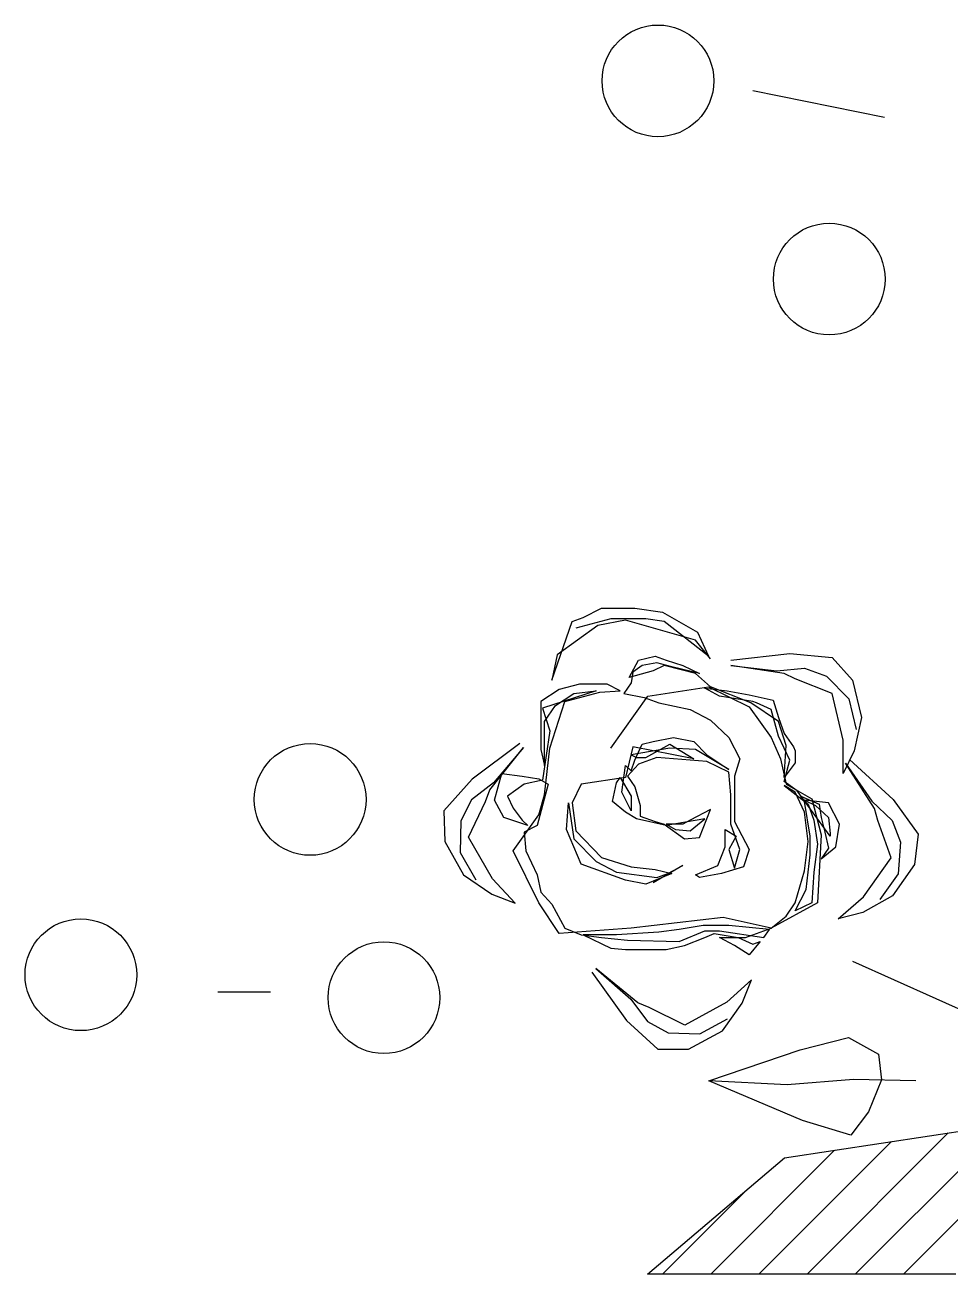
# Model space of a CAD drawing. Header units: inches. Extents: x 327481 to 195042051, y -335014 to 44773228.
# Drawn here: x 361496.356 to 361498.659, y -328266.815 to -328263.706 of the extents above; entities that cross this region are included whole.
import ezdxf

# ---------------------------------------------------------------- set-up
doc = ezdxf.new("R2010")
doc.units = ezdxf.units.IN
doc.header["$MEASUREMENT"] = 0
doc.layers.add('TREE', color=3, linetype='Continuous')

# ---------------------------------------------------------------- blocks, each defined once
blk = doc.blocks.new('06')
at = {"layer": 'TREE', "color": 30}
for p, q in [((399.15486, 40.72625), (399.18981, 40.71918)), ((399.10984, 40.58645), (399.11473, 40.58892)), ((399.11473, 40.58892), (399.12354, 40.58892)), ((399.12354, 40.58892), (399.13088, 40.58786)), ((399.13088, 40.58786), (399.14018, 40.58255)), ((399.10152, 40.56981), (399.1069, 40.58538)), ((399.11375, 40.58432), (399.10299, 40.57654)), ((399.1069, 40.58538), (399.10984, 40.58645)), ((399.11718, 40.58609), (399.10788, 40.58361)), ((399.12109, 40.58574), (399.11375, 40.58432)), ((399.12648, 40.58609), (399.11718, 40.58609)), ((399.13969, 40.58043), (399.12109, 40.58574)), ((399.13137, 40.58538), (399.12648, 40.58609)), ((399.14312, 40.57618), (399.13137, 40.58538)), ((399.14361, 40.57547), (399.13969, 40.58043)), ((399.14018, 40.58255), (399.14312, 40.57618)), ((399.10299, 40.57654), (399.10152, 40.56981)), ((399.12207, 40.57052), (399.12452, 40.57512)), ((399.12452, 40.57512), (399.12892, 40.57618)), ((399.12941, 40.57441), (399.1255, 40.5737)), ((399.12892, 40.57618), (399.13186, 40.57512)), ((399.13333, 40.57335), (399.12941, 40.57441)), ((399.13186, 40.57512), (399.13626, 40.5737)), ((399.14899, 40.57512), (399.16465, 40.57689)), ((399.16465, 40.57689), (399.1759, 40.57583)), ((399.1759, 40.57583), (399.18129, 40.56981)), ((399.12844, 40.57229), (399.12207, 40.57052)), ((399.12305, 40.57193), (399.12256, 40.5691)), ((399.1255, 40.5737), (399.12305, 40.57193)), ((399.13137, 40.5737), (399.12844, 40.57229)), ((399.13969, 40.57158), (399.13137, 40.5737)), ((399.14067, 40.57158), (399.13333, 40.57335)), ((399.13626, 40.5737), (399.14067, 40.57158)), ((399.14361, 40.56804), (399.13969, 40.57158)), ((399.14899, 40.5737), (399.16122, 40.57229)), ((399.16318, 40.57158), (399.14899, 40.5737)), ((399.16122, 40.57229), (399.16856, 40.573)), ((399.16612, 40.57016), (399.16318, 40.57158)), ((399.16856, 40.573), (399.17443, 40.57087)), ((399.17443, 40.57087), (399.18031, 40.56486)), ((399.10348, 40.56733), (399.09858, 40.56415)), ((399.10886, 40.56875), (399.10348, 40.56733)), ((399.1162, 40.56875), (399.10886, 40.56875)), ((399.11963, 40.56698), (399.1162, 40.56875)), ((399.12256, 40.5691), (399.12061, 40.56627)), ((399.12697, 40.56556), (399.14312, 40.56804)), ((399.14214, 40.56769), (399.14801, 40.56698)), ((399.14605, 40.56556), (399.14214, 40.56769)), ((399.14312, 40.56804), (399.15388, 40.56273)), ((399.15437, 40.56379), (399.14361, 40.56804)), ((399.1759, 40.56627), (399.16612, 40.57016)), ((399.18129, 40.56981), (399.18373, 40.5599)), ((399.09858, 40.56415), (399.09858, 40.5599)), ((399.11327, 40.56698), (399.09907, 40.56238)), ((399.10103, 40.55176), (399.10495, 40.56415)), ((399.1025, 40.56309), (399.10739, 40.56627)), ((399.10495, 40.56415), (399.11033, 40.56556)), ((399.10739, 40.56627), (399.11327, 40.56698)), ((399.11033, 40.56556), (399.11424, 40.56662)), ((399.11424, 40.56662), (399.11963, 40.56698)), ((399.11718, 40.55176), (399.12697, 40.56556)), ((399.12061, 40.56627), (399.12599, 40.56521)), ((399.12599, 40.56521), (399.1299, 40.56379)), ((399.15486, 40.56415), (399.14605, 40.56556)), ((399.14801, 40.56698), (399.15388, 40.56592)), ((399.15388, 40.56592), (399.16024, 40.5645)), ((399.15584, 40.56379), (399.15486, 40.56415)), ((399.16024, 40.5645), (399.16171, 40.5599)), ((399.17884, 40.55388), (399.1759, 40.56627)), ((399.18031, 40.56486), (399.18226, 40.55671)), ((399.09907, 40.56238), (399.10103, 40.55636)), ((399.09956, 40.55884), (399.1025, 40.56309)), ((399.1299, 40.56379), (399.13822, 40.56202)), ((399.13822, 40.56202), (399.14361, 40.55919)), ((399.15388, 40.56273), (399.15975, 40.55459)), ((399.16171, 40.55884), (399.15437, 40.56379)), ((399.15975, 40.56202), (399.15584, 40.56379)), ((399.16171, 40.55494), (399.15975, 40.56202)), ((399.09858, 40.5599), (399.09858, 40.55141)), ((399.09956, 40.54716), (399.09956, 40.55884)), ((399.14361, 40.55919), (399.1485, 40.55459)), ((399.16171, 40.5599), (399.16318, 40.55565)), ((399.16367, 40.55247), (399.16171, 40.55884)), ((399.18373, 40.5599), (399.18177, 40.55105)), ((399.10103, 40.55636), (399.09907, 40.54326)), ((399.12844, 40.55353), (399.13382, 40.55459)), ((399.13382, 40.55459), (399.1392, 40.55353)), ((399.1485, 40.55459), (399.15143, 40.54893)), ((399.15975, 40.55459), (399.1622, 40.54893)), ((399.16465, 40.54857), (399.16171, 40.55494)), ((399.16318, 40.55565), (399.16563, 40.55211)), ((399.09304, 40.55299), (399.08041, 40.54356)), ((399.08511, 40.5407), (399.09401, 40.55195)), ((399.09401, 40.55195), (399.08606, 40.54255)), ((399.09858, 40.55141), (399.09956, 40.54716)), ((399.09956, 40.53937), (399.10103, 40.55176)), ((399.12305, 40.55211), (399.12109, 40.54397)), ((399.13284, 40.55176), (399.12256, 40.54999)), ((399.1392, 40.54893), (399.12305, 40.55211)), ((399.12354, 40.54857), (399.1255, 40.55282)), ((399.1255, 40.55282), (399.12844, 40.55353)), ((399.12648, 40.54928), (399.13284, 40.55282)), ((399.13284, 40.55282), (399.1392, 40.54893)), ((399.13969, 40.55141), (399.13284, 40.55176)), ((399.1392, 40.55353), (399.14263, 40.54999)), ((399.1485, 40.5461), (399.13969, 40.55141)), ((399.16318, 40.54397), (399.16367, 40.55247)), ((399.16563, 40.55211), (399.16612, 40.55105)), ((399.16612, 40.55105), (399.16612, 40.54787)), ((399.17884, 40.54503), (399.17884, 40.55388)), ((399.18177, 40.55105), (399.17884, 40.54503)), ((399.12452, 40.54751), (399.12158, 40.54433)), ((399.12256, 40.54999), (399.12403, 40.54928)), ((399.12256, 40.54574), (399.12354, 40.54857)), ((399.12403, 40.54928), (399.12648, 40.54928)), ((399.12941, 40.54928), (399.12452, 40.54751)), ((399.14263, 40.54822), (399.12941, 40.54928)), ((399.14263, 40.54999), (399.1485, 40.5461)), ((399.1485, 40.54539), (399.14263, 40.54822)), ((399.15143, 40.54893), (399.14997, 40.54433)), ((399.1622, 40.54893), (399.16367, 40.5422)), ((399.16318, 40.54291), (399.16465, 40.54857)), ((399.16612, 40.54787), (399.16318, 40.54397)), ((399.17941, 40.54779), (399.18641, 40.53766)), ((399.18717, 40.53572), (399.17941, 40.54779)), ((399.18048, 40.54872), (399.19213, 40.53812)), ((399.08635, 40.53796), (399.08831, 40.54503)), ((399.08831, 40.54503), (399.09369, 40.54433)), ((399.09369, 40.54433), (399.0981, 40.54362)), ((399.12109, 40.54397), (399.10935, 40.5422)), ((399.11865, 40.54256), (399.11963, 40.54397)), ((399.11963, 40.54397), (399.12256, 40.53902)), ((399.12012, 40.54008), (399.12109, 40.54716)), ((399.12109, 40.54716), (399.12256, 40.54574)), ((399.12158, 40.54433), (399.12354, 40.54149)), ((399.14899, 40.53937), (399.1485, 40.54539)), ((399.14997, 40.54433), (399.14997, 40.53229)), ((399.08041, 40.54356), (399.07293, 40.53509)), ((399.08606, 40.54255), (399.08022, 40.53805)), ((399.08394, 40.53765), (399.08511, 40.5407)), ((399.09418, 40.5422), (399.08978, 40.53902)), ((399.09907, 40.54326), (399.09418, 40.5422)), ((399.10054, 40.5422), (399.09761, 40.53123)), ((399.0981, 40.54362), (399.10054, 40.5422)), ((399.10935, 40.5422), (399.1069, 40.53725)), ((399.11767, 40.5376), (399.11865, 40.54256)), ((399.12354, 40.54149), (399.12501, 40.53654)), ((399.1666, 40.54043), (399.16318, 40.54291)), ((399.16318, 40.54185), (399.16954, 40.53689)), ((399.16612, 40.54008), (399.16318, 40.54185)), ((399.16367, 40.5422), (399.17052, 40.53831)), ((399.08022, 40.53805), (399.07739, 40.53248)), ((399.07946, 40.52812), (399.08394, 40.53765)), ((399.0888, 40.53335), (399.08635, 40.53796)), ((399.08978, 40.53902), (399.09124, 40.53583)), ((399.0981, 40.53406), (399.09956, 40.53937)), ((399.12109, 40.53477), (399.11767, 40.5376)), ((399.12256, 40.53512), (399.12012, 40.54008)), ((399.12256, 40.53902), (399.12256, 40.53512)), ((399.14899, 40.53158), (399.14899, 40.53937)), ((399.16856, 40.53477), (399.16612, 40.54008)), ((399.17541, 40.5284), (399.1666, 40.54043)), ((399.16758, 40.53902), (399.17248, 40.53689)), ((399.16856, 40.5376), (399.16758, 40.53902)), ((399.16856, 40.53796), (399.1715, 40.53654)), ((399.17492, 40.53725), (399.16856, 40.53796)), ((399.17003, 40.5284), (399.16856, 40.5376)), ((399.17052, 40.53831), (399.17297, 40.52875)), ((399.18641, 40.53766), (399.19178, 40.53261)), ((399.19213, 40.53812), (399.19875, 40.52895)), ((399.07293, 40.53509), (399.07312, 40.52702)), ((399.09124, 40.53583), (399.09369, 40.53265)), ((399.09124, 40.52451), (399.0981, 40.53406)), ((399.10544, 40.53017), (399.10592, 40.53725)), ((399.10592, 40.53725), (399.10739, 40.52769)), ((399.1069, 40.53725), (399.10788, 40.52981)), ((399.12403, 40.533), (399.12109, 40.53477)), ((399.12501, 40.53654), (399.12501, 40.53371)), ((399.14361, 40.53548), (399.13822, 40.53265)), ((399.14067, 40.52804), (399.14361, 40.53548)), ((399.16954, 40.52698), (399.16856, 40.53477)), ((399.16954, 40.53689), (399.17101, 40.53265)), ((399.1715, 40.53654), (399.17492, 40.53335)), ((399.17248, 40.53689), (399.17297, 40.53335)), ((399.17786, 40.53158), (399.17492, 40.53725)), ((399.18804, 40.53258), (399.18717, 40.53572)), ((399.07739, 40.53248), (399.07722, 40.52407)), ((399.09516, 40.53123), (399.0888, 40.53335)), ((399.09369, 40.53265), (399.09516, 40.53123)), ((399.09761, 40.53123), (399.09418, 40.52946)), ((399.13186, 40.53123), (399.12403, 40.533)), ((399.12501, 40.53371), (399.12892, 40.53229)), ((399.12892, 40.53229), (399.13137, 40.53158)), ((399.13137, 40.53158), (399.13675, 40.52769)), ((399.14214, 40.533), (399.13186, 40.53123)), ((399.13186, 40.53158), (399.13431, 40.53017)), ((399.13626, 40.53158), (399.13186, 40.53158)), ((399.13822, 40.53265), (399.13626, 40.53158)), ((399.13822, 40.52981), (399.14214, 40.533)), ((399.15143, 40.52486), (399.14899, 40.53158)), ((399.14997, 40.53229), (399.15388, 40.52486)), ((399.17101, 40.53265), (399.17199, 40.52627)), ((399.17297, 40.53335), (399.17395, 40.52946)), ((399.17492, 40.53335), (399.17541, 40.52911)), ((399.17688, 40.52557), (399.17786, 40.53158)), ((399.19157, 40.52265), (399.18804, 40.53258)), ((399.19178, 40.53261), (399.19406, 40.52679)), ((399.0858, 40.51707), (399.07946, 40.52812)), ((399.09418, 40.52946), (399.09467, 40.52451)), ((399.10935, 40.52097), (399.10544, 40.53017)), ((399.10739, 40.52769), (399.11327, 40.52167)), ((399.10788, 40.52981), (399.11473, 40.52274)), ((399.13431, 40.53017), (399.13822, 40.52981)), ((399.13675, 40.52769), (399.14067, 40.52804)), ((399.14752, 40.53017), (399.15046, 40.5284)), ((399.14752, 40.52557), (399.14752, 40.53017)), ((399.15046, 40.5284), (399.1485, 40.52486)), ((399.17003, 40.52344), (399.17003, 40.5284)), ((399.17297, 40.52875), (399.17199, 40.5107)), ((399.17395, 40.52946), (399.17492, 40.52521)), ((399.17541, 40.52911), (399.17541, 40.5284)), ((399.19875, 40.52895), (399.19778, 40.52094)), ((399.07312, 40.52702), (399.07811, 40.51812)), ((399.07722, 40.52407), (399.08136, 40.5168)), ((399.0981, 40.5107), (399.09124, 40.52451)), ((399.09467, 40.52451), (399.09761, 40.51813)), ((399.14556, 40.52061), (399.14752, 40.52557)), ((399.1485, 40.52486), (399.14997, 40.5199)), ((399.14997, 40.5199), (399.15143, 40.52486)), ((399.15388, 40.52486), (399.15241, 40.52026)), ((399.16856, 40.5192), (399.16954, 40.52698)), ((399.17199, 40.52627), (399.17101, 40.51884)), ((399.17297, 40.52238), (399.17688, 40.52557)), ((399.17492, 40.52521), (399.17297, 40.52238)), ((399.19406, 40.52679), (399.19341, 40.51841)), ((399.12109, 40.51672), (399.10935, 40.52097)), ((399.11327, 40.52167), (399.11865, 40.51884)), ((399.11473, 40.52274), (399.12256, 40.52026)), ((399.16905, 40.51424), (399.17003, 40.52344)), ((399.18419, 40.51228), (399.19157, 40.52265)), ((399.19778, 40.52094), (399.19194, 40.51256)), ((399.07811, 40.51812), (399.08559, 40.513)), ((399.09761, 40.51813), (399.09858, 40.51353)), ((399.11865, 40.51884), (399.12941, 40.51743)), ((399.12256, 40.52026), (399.12892, 40.51955)), ((399.13333, 40.51849), (399.12648, 40.51566)), ((399.13626, 40.52061), (399.12844, 40.51601)), ((399.12892, 40.51955), (399.13333, 40.51849)), ((399.12941, 40.51743), (399.13235, 40.51849)), ((399.13235, 40.51849), (399.13626, 40.52061)), ((399.13969, 40.51813), (399.14556, 40.52061)), ((399.14067, 40.51743), (399.13969, 40.51813)), ((399.14654, 40.51849), (399.14067, 40.51743)), ((399.15241, 40.52026), (399.14654, 40.51849)), ((399.16612, 40.5107), (399.16856, 40.5192)), ((399.17101, 40.51884), (399.17052, 40.5107)), ((399.19341, 40.51841), (399.18858, 40.51157)), ((399.09185, 40.51062), (399.0858, 40.51707)), ((399.12648, 40.51566), (399.12109, 40.51672)), ((399.16612, 40.50858), (399.16905, 40.51424)), ((399.08559, 40.513), (399.09185, 40.51062)), ((399.09858, 40.51353), (399.10152, 40.51035)), ((399.17754, 40.50644), (399.18419, 40.51228)), ((399.19194, 40.51256), (399.184, 40.5082)), ((399.10348, 40.50256), (399.0981, 40.5107)), ((399.10152, 40.51035), (399.10495, 40.50398)), ((399.17199, 40.5107), (399.15975, 40.50398)), ((399.16367, 40.50716), (399.16612, 40.5107)), ((399.17052, 40.5107), (399.16612, 40.50858)), ((399.184, 40.5082), (399.17754, 40.50644)), ((399.14703, 40.50681), (399.12256, 40.50398)), ((399.14165, 40.50468), (399.13529, 40.50362)), ((399.1485, 40.50468), (399.14165, 40.50468)), ((399.15975, 40.50398), (399.14703, 40.50681)), ((399.15926, 40.50362), (399.1485, 40.50468)), ((399.15975, 40.50398), (399.16367, 40.50716)), ((399.12256, 40.50398), (399.10348, 40.50256)), ((399.10495, 40.50398), (399.10935, 40.50221)), ((399.10935, 40.50221), (399.11473, 40.5015)), ((399.10984, 40.50221), (399.11718, 40.49867)), ((399.11865, 40.50221), (399.10984, 40.50221)), ((399.11473, 40.5015), (399.12158, 40.50079)), ((399.1299, 40.50291), (399.11865, 40.50221)), ((399.13529, 40.50362), (399.1299, 40.50291)), ((399.13529, 40.50044), (399.14214, 40.50327)), ((399.13675, 40.49938), (399.14214, 40.5015)), ((399.14214, 40.50327), (399.14605, 40.50327)), ((399.14214, 40.5015), (399.14458, 40.50256)), ((399.14458, 40.50256), (399.15095, 40.5015)), ((399.14605, 40.50327), (399.1578, 40.5015)), ((399.14605, 40.5015), (399.1529, 40.5015)), ((399.14997, 40.49938), (399.14605, 40.5015)), ((399.15095, 40.5015), (399.15486, 40.49973)), ((399.1529, 40.5015), (399.15975, 40.50398)), ((399.1578, 40.5015), (399.15926, 40.50362)), ((399.11718, 40.49867), (399.12109, 40.49831)), ((399.12109, 40.49831), (399.1255, 40.49831)), ((399.12158, 40.50079), (399.13529, 40.50044)), ((399.1255, 40.49831), (399.13186, 40.49831)), ((399.13186, 40.49831), (399.13675, 40.49938)), ((399.15388, 40.4969), (399.14997, 40.49938)), ((399.15682, 40.50044), (399.15388, 40.4969)), ((399.15486, 40.49973), (399.15682, 40.50044)), ((399.21638, 40.4795), (399.18143, 40.49518)), ((399.11219, 40.49232), (399.12137, 40.47951)), ((399.11324, 40.49327), (399.12249, 40.48514)), ((399.12433, 40.48416), (399.11324, 40.49327)), ((399.15452, 40.49032), (399.14796, 40.48439)), ((399.15202, 40.48411), (399.15452, 40.49032)), ((399.12249, 40.48514), (399.12688, 40.47921)), ((399.14796, 40.48439), (399.13679, 40.47827)), ((399.12734, 40.48293), (399.12433, 40.48416)), ((399.13679, 40.47827), (399.12734, 40.48293)), ((399.14677, 40.47673), (399.15202, 40.48411)), ((399.12137, 40.47951), (399.1297, 40.47187)), ((399.12688, 40.47921), (399.13239, 40.47628)), ((399.14079, 40.47595), (399.14815, 40.47995)), ((399.13239, 40.47628), (399.14079, 40.47595)), ((399.13777, 40.4719), (399.14677, 40.47673)), ((399.16741, 40.47171), (399.18022, 40.47501)), ((399.18022, 40.47501), (399.18818, 40.47061)), ((399.1297, 40.47187), (399.13777, 40.4719)), ((399.14323, 40.46352), (399.16741, 40.47171)), ((399.18818, 40.47061), (399.18902, 40.46375)), ((399.16804, 40.45299), (399.14323, 40.46352)), ((399.164, 40.46241), (399.14323, 40.46352)), ((399.18157, 40.46388), (399.164, 40.46241)), ((399.19812, 40.46351), (399.18157, 40.46388)), ((399.18902, 40.46375), (399.1855, 40.45531)), ((399.1855, 40.45531), (399.18089, 40.44907)), ((399.18089, 40.44907), (399.16804, 40.45299))]:
    blk.add_line(p, q, dxfattribs=at)
at = {"layer": 'TREE', "color": 97}
for p, q in [((399.01295, 40.48709), (399.02693, 40.48709)), ((399.16325, 40.4431), (399.22966, 40.45321)), ((399.18205, 40.41225), (399.22181, 40.45201)), ((399.19484, 40.41225), (399.23423, 40.45165)), ((399.16926, 40.41225), (399.20672, 40.44972)), ((399.14368, 40.41225), (399.17655, 40.44512)), ((399.15647, 40.41225), (399.19163, 40.44742)), ((399.1269, 40.41225), (399.16325, 40.4431)), ((399.13089, 40.41225), (399.15325, 40.43461)), ((399.20869, 40.41225), (399.1269, 40.41225))]:
    blk.add_line(p, q, dxfattribs=at)
for centre in [(399.12969, 40.72878), (399.17513, 40.6762), (399.03742, 40.53816), (398.9766, 40.49164), (399.05699, 40.48557)]:
    blk.add_circle(centre, 0.01482, dxfattribs=at)

msp = doc.modelspace()

# ---------------------------------------------------------------- block references
at = {"layer": 'TREE', "xscale": 9.382548350587188, "yscale": 9.382548350587188, "zscale": 9.382548350587188}
msp.add_blockref('06', (357753.0783, -328645.9845), dxfattribs=at)

doc.saveas('drawing.dxf')
